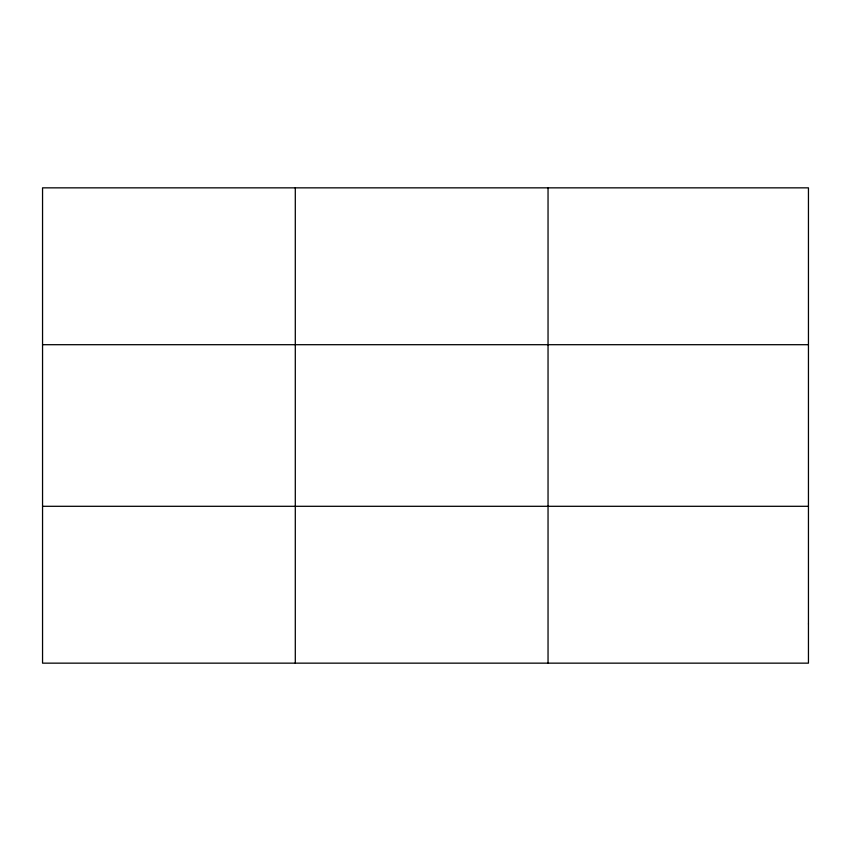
<?xml version="1.0" encoding="UTF-8"?>
<svg xmlns="http://www.w3.org/2000/svg" width="851" height="851" viewBox="0 0 851 851"><rect width="100%" height="100%" fill="white"/><g stroke="black" fill="none" stroke-linecap="round" stroke-linejoin="round"><path stroke-width="1.28" d="M295.297 187.848L295.297 663.152M548.044 187.848L548.044 663.152M42.55 344.698L808.45 344.698M42.55 506.302L808.45 506.302M808.45 623.943L808.45 663.152L42.55 663.152L42.55 187.848L808.45 187.848L808.45 623.943"/></g></svg>
